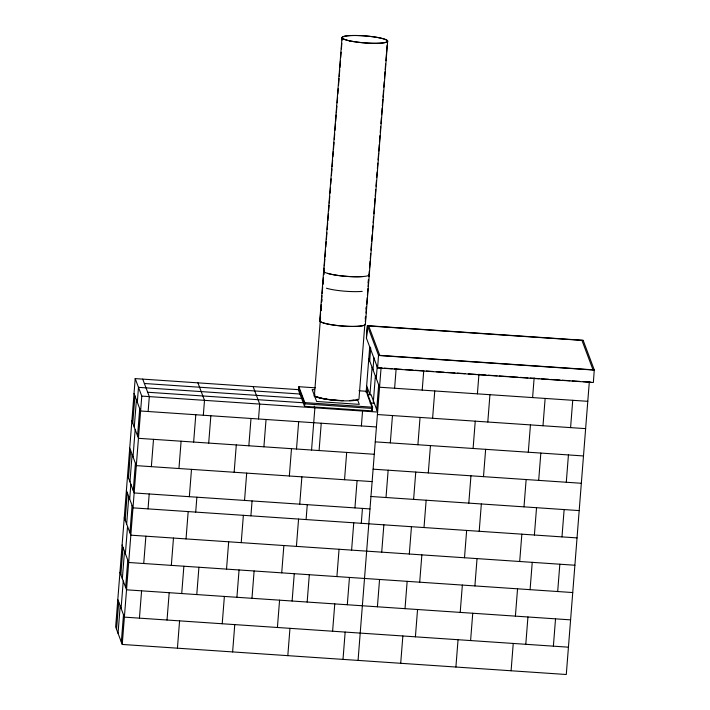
<?xml version="1.0" encoding="UTF-8"?>
<svg xmlns="http://www.w3.org/2000/svg" width="710" height="710" viewBox="0 0 710 710"><rect width="100%" height="100%" fill="white"/><g stroke="black" fill="none" stroke-linecap="round" stroke-linejoin="round"><path stroke-width="1.06" d="M299.478 389.719L135.202 378.608L115.65 626.957L122.235 644.449L566.287 674.5L589.335 381.652M116.555 629.335L118.703 602.018M120.851 574.701L122.999 547.383M125.155 520.066L127.303 492.749M128.474 477.848L130.622 450.53M132.77 423.213L134.927 395.896M118.046 633.311L120.194 605.994M122.342 578.677L124.498 551.359M126.646 524.042L128.794 496.725M129.965 481.824L132.122 454.506M134.27 427.189L136.418 399.872M121.09 608.381L123.247 581.064M125.395 553.747L127.543 526.429M129.69 499.112L130.862 484.211M133.018 456.894L135.166 429.568M137.314 402.25L138.485 387.349L301.661 398.399M121.339 642.062L123.487 614.745M125.635 587.427L127.782 560.11M129.939 532.793L132.087 505.467M133.258 490.574L135.406 463.248M137.554 435.931L139.71 408.614M122.235 644.449L141.778 396.1L135.202 378.608M148.133 411.507L149.304 396.606L142.728 379.113M139.435 618.144L141.583 590.827M143.731 563.509L145.887 536.192M148.035 508.875L149.207 493.974M151.354 466.656L153.511 439.339M167.027 620.016L169.184 592.699M171.332 565.382L173.48 538.065M178.955 468.52L181.103 441.203M177.429 648.186L179.577 620.868M181.724 593.542L183.872 566.225M186.029 538.908L188.177 511.591M189.348 496.689L191.496 469.372M193.644 442.055L195.8 414.738M195.703 512.105L196.874 497.204M203.326 415.243L204.498 400.342L197.921 382.85M196.776 594.563L198.924 567.246M208.704 443.075L210.852 415.758M222.221 623.753L224.378 596.435M226.525 569.118L228.673 541.792M234.149 472.256L236.297 444.939M232.623 651.922L234.77 624.596M236.918 597.279L239.066 569.961M241.222 542.644L243.37 515.327M244.542 500.426L246.689 473.108M248.837 445.791L250.994 418.474M250.896 515.833L252.068 500.932M258.52 418.98L259.691 404.079L253.115 386.586M251.97 598.299L254.118 570.982M263.898 446.812L266.046 419.495M277.415 627.489L279.571 600.172M281.719 572.846L283.867 545.528M289.343 475.993L291.49 448.676M315.249 387.82L298.866 386.71L298.573 390.438L304.546 406.342L372.288 410.921L372.581 407.203L366.6 391.299L358.949 390.775M296.505 449.013L298.661 421.696M304.546 406.342L304.839 402.614L298.866 386.71M287.816 655.649L289.964 628.332M292.112 601.015L294.26 573.698M296.416 546.38L298.564 519.063M299.735 504.162L301.883 476.845M342.016 37.861L319.731 320.973A22.942 3.506 4.5 0 0 343.924 326.139A22.942 3.506 4.5 0 0 365.393 324.071L387.678 40.949M320.077 319.89L320.592 313.27M320.769 311.06L321.293 304.439M321.461 302.229L321.985 295.608M322.154 293.399L322.677 286.778M322.89 284.098L323.396 277.708M323.636 274.637L324.15 268.025M324.328 265.815L324.852 259.212M325.02 257.011L325.544 250.399M325.801 247.098L326.236 241.595M326.405 239.394L326.928 232.782M327.186 229.481L327.709 222.869M327.878 220.668L328.402 214.065M328.659 210.763L329.094 205.252M329.271 203.051L329.786 196.448M330.043 193.138L330.478 187.635M330.745 184.334L331.171 178.822M331.437 175.521L331.952 168.918M332.129 166.717L332.644 160.105M332.91 156.803L333.345 151.301M333.514 149.091L334.037 142.488M334.295 139.187L334.73 133.675M334.987 130.374L335.51 123.771M335.679 121.57L336.203 114.958M336.371 112.757L336.895 106.154M337.152 102.843L337.587 97.341M337.845 94.039L338.279 88.528M338.537 85.227L339.06 78.624M339.238 76.423L339.753 69.811M339.93 67.61L340.445 61.007M340.711 57.696L341.137 52.194M341.404 48.892L341.838 43.381M342.096 40.079L342.264 37.878M314.299 396.757L320.565 317.148M321.089 310.518L321.257 308.317M321.781 301.697L321.958 299.487M323.139 284.115L323.396 280.92M323.893 274.53L324.142 271.344M306.09 519.569L307.261 504.668M311.557 450.033L314.885 407.815L314.228 406.067M307.164 602.036L309.311 574.718M319.083 450.548L321.239 423.222M332.608 631.226L334.765 603.899M336.913 576.582L339.06 549.265M344.536 479.729L346.684 452.412M364.825 324.577L359.003 398.532A22.409 3.426 4.5 0 1 335.102 400.333A22.409 3.426 4.5 0 1 314.814 394.654M365.26 319.056L365.428 316.855M366.04 309.125L366.209 306.915M368.135 282.882L368.383 279.687M365.322 321.843L365.748 316.323M366.014 313.012L366.449 307.492M366.706 304.182L367.23 297.561M367.398 295.351L367.922 288.73M368.099 286.52L368.632 279.704M368.88 276.589L369.315 271.078M369.573 267.776L370.096 261.165M370.265 258.964L370.7 253.461M370.957 250.151L371.481 243.548M371.649 241.347L372.173 234.735M372.43 231.433L372.865 225.931M373.123 222.629L373.558 217.118M373.824 213.816L374.339 207.213M374.516 205.004L375.031 198.401M375.208 196.2L375.723 189.588M375.989 186.286L376.415 180.784M376.682 177.482L377.116 171.971M377.374 168.669L377.809 163.167M378.066 159.856L378.59 153.254M378.758 151.052L379.282 144.441M379.451 142.24L379.974 135.637M380.232 132.326L380.666 126.824M380.924 123.522L381.359 118.02M381.616 114.709L382.14 108.106M382.308 105.905L382.832 99.293M383.01 97.093L383.524 90.489M383.782 87.179L384.216 81.677M384.483 78.375L384.998 71.763M385.175 69.562L385.61 64.06M385.867 60.758L386.382 54.146M386.559 51.945L387.083 45.342M367.381 325.668L378.59 355.488L594.35 370.096L583.132 340.276L367.381 325.668L366.404 338.084L377.613 367.913L593.365 382.512L594.27 369.892L378.519 355.293L377.613 367.913M366.475 338.288L367.452 325.872L583.212 340.472M343.001 659.386L345.158 632.069M347.305 604.751L349.453 577.434M351.601 550.117L353.757 522.8M354.929 507.898L357.077 480.581M361.381 425.947L362.553 411.046M366.129 392.47L369.741 346.578M366.502 392.541L366.6 391.299M367.114 393.766L367.54 388.299M369.688 360.982L370.726 347.873M369.937 394.662L372.084 367.345M372.981 369.733L373.921 357.707M361.283 523.305L362.455 508.404M373.309 402.321L375.368 376.096M376.264 378.474L377.303 365.366M376.682 409.972L378.661 384.838M358.062 660.406L381.101 367.558M377.409 606.793L379.557 579.475M381.714 552.149L383.861 524.832M386.009 497.515L388.157 470.197M390.314 442.88L392.461 415.563M394.609 388.246L396.162 368.579M400.706 663.291L402.854 635.974M405.011 608.656L407.158 581.339M409.306 554.022L411.454 526.705M413.611 499.387L415.758 472.07M417.906 444.753L420.054 417.427M422.21 390.109L423.755 370.442M415.403 636.826L417.551 609.508M419.699 582.191L421.855 554.874M424.003 527.548L426.151 500.23M428.299 472.913L430.455 445.596M432.603 418.279L434.751 390.961M455.9 667.027L458.048 639.71M460.204 612.393L462.352 585.076M464.5 557.758L466.647 530.441M468.804 503.124L470.952 475.798M473.1 448.48L475.247 421.163M477.404 393.846L478.948 374.179M470.597 640.562L472.745 613.245M474.892 585.928L477.04 558.601M479.197 531.284L481.344 503.967M483.492 476.65L485.64 449.332M487.797 422.015L489.944 394.698M511.093 670.764L513.241 643.446M515.398 616.129L517.546 588.812M519.693 561.495L521.841 534.177M523.998 506.851L526.145 479.534M528.293 452.217L530.441 424.899M532.598 397.582L534.142 377.915M525.791 644.298L527.938 616.981M530.086 589.655L532.234 562.338M534.39 535.02L536.538 507.703M538.686 480.386L540.834 453.069M542.99 425.752L545.138 398.434M553.383 646.162L555.531 618.845M557.687 591.528L559.835 564.21M561.983 536.893L564.13 509.576M566.287 482.25L568.435 454.933M570.583 427.615L572.73 400.298M377.542 367.709L382.104 368.02M384.314 368.17L392.053 368.694M394.263 368.845L401.993 369.369M405.312 369.59L413.042 370.114M415.252 370.265L422.991 370.789M426.302 371.01L432.931 371.463M436.251 371.685L443.981 372.209M447.3 372.43L455.03 372.954M457.24 373.105L464.979 373.629M468.289 373.851L476.028 374.374M478.238 374.525L485.968 375.049M488.178 375.2L497.018 375.794M499.228 375.945L506.958 376.469M509.168 376.62L518.007 377.214M520.217 377.365L527.956 377.889M530.166 378.039L539.005 378.634M541.215 378.785L548.945 379.309M551.155 379.459L559.995 380.063M562.205 380.205L569.944 380.729M572.153 380.88L579.884 381.403M583.203 381.625L590.933 382.149M587.791 401.319L379.557 387.225L368.792 358.594M314.344 389.692L312.151 389.55L316.642 401.478L359.287 404.363L357.423 399.393M367.798 394.343L371.028 394.565L377.605 412.057L141.778 396.1M144.37 383.489L301.12 394.094M370.017 403.023L374.312 403.315M304.839 402.614L372.581 407.203M147.662 392.239L303.303 402.765M372.484 408.445L304.741 403.857L298.768 387.953M377.409 414.542L585.635 428.636M376.433 426.958L140.607 411.001L134.03 393.509M375.262 441.86L583.487 455.953M374.276 454.276L138.459 438.318L131.874 420.826M373.105 469.177L581.339 483.27M372.129 481.602L136.302 465.636L129.726 448.143M370.957 496.494L579.191 510.588M369.981 508.919L134.154 492.953L127.578 475.46M577.035 537.905L132.983 507.854L126.407 490.361M574.887 565.231L130.835 535.171L124.25 517.679M572.739 592.548L128.679 562.489L122.102 544.996M570.591 619.865L126.531 589.815L119.954 572.313M568.435 647.183L124.383 617.132L117.807 599.63M581.952 340.383L593.019 369.812M368.703 325.952L379.77 355.382M366.644 385.912L370.096 395.106M367.248 394.529L372.111 407.451M371.543 408.933L372.288 410.921M362.215 291.366A22.684 3.47 4.5 0 1 326.423 288.216M367.878 289.281A22.684 3.47 4.5 0 1 367.461 290.159M369.306 274.397A22.942 3.506 4.5 0 1 344.847 276.234A22.942 3.506 4.5 0 1 324.071 270.421M363.387 276.465A22.684 3.47 4.5 0 1 327.594 273.314M323.893 271.327A22.684 3.47 4.5 0 1 324.319 270.448M365.144 324.053A22.684 3.47 4.5 0 1 343.906 326.103A22.684 3.47 4.5 0 1 319.988 320.991M357.476 399.277A21.273 3.257 4.5 0 1 355.666 399.943M354.769 400.12A21.273 3.257 4.5 0 1 349.506 400.609M343.4 400.635A21.273 3.257 4.5 0 1 328.206 399.357M327.203 399.215A21.273 3.257 4.5 0 1 316.571 396.508M353.917 400.076A21.424 3.275 4.5 0 1 349.711 400.52M342.469 400.591A21.424 3.275 4.5 0 1 314.796 394.689M349.666 40.869A22.942 3.506 4.5 0 0 387.252 41.837A22.942 3.506 4.5 0 0 357.627 35.509A22.942 3.506 4.5 0 0 349.666 40.869M349.835 40.852A22.684 3.47 4.5 0 0 387.003 41.81A22.684 3.47 4.5 0 0 357.707 35.553A22.684 3.47 4.5 0 0 349.835 40.852"/></g></svg>
